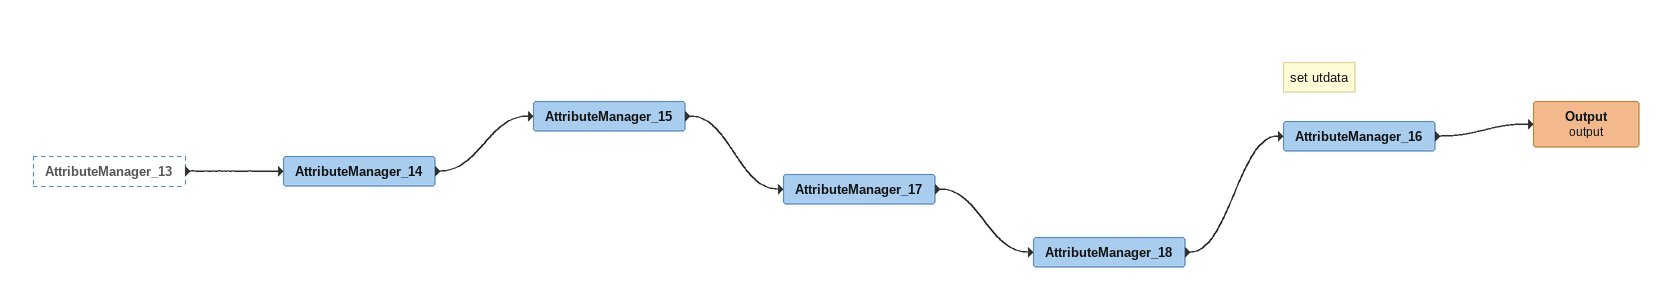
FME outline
AttributeManager_13 [outside]
    -> AttributeManager_14
AttributeManager_14
    -> AttributeManager_15
AttributeManager_15
    -> AttributeManager_17
AttributeManager_17
    -> AttributeManager_18
AttributeManager_18
    -> AttributeManager_16
Note: set utdata
AttributeManager_16
    -> Output (output)
Output (output)
